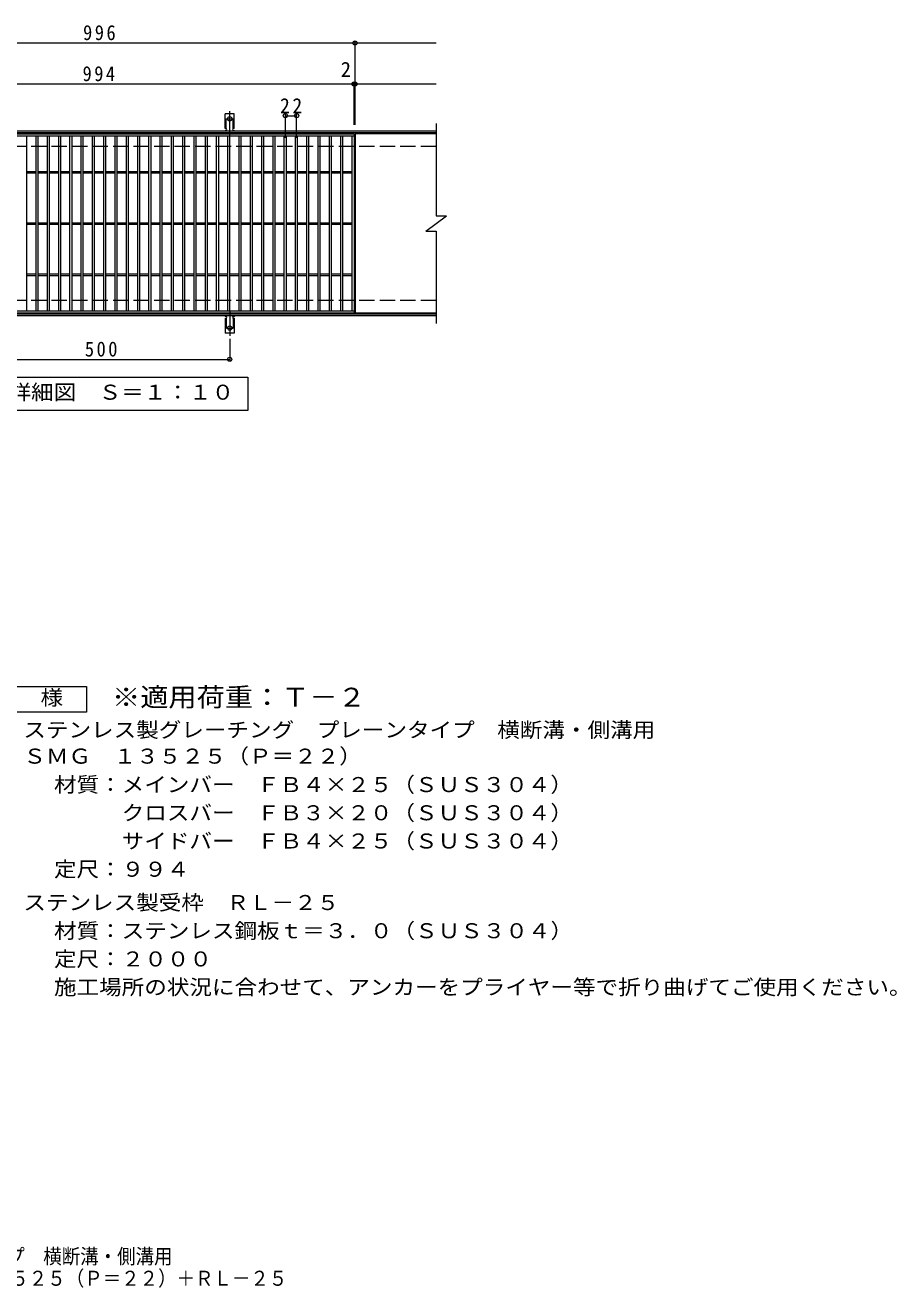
# Model space of a CAD drawing. Units: millimetres, scale not verified, with parts at other scales. Extents: x -1624 to 1573, y -1371 to 1091.
# Drawn here: x -127 to 1573, y -1371 to 1091 of the extents above; entities that cross this region are included whole.
import ezdxf
from ezdxf.enums import TextEntityAlignment as Align

# ---------------------------------------------------------------- set-up
doc = ezdxf.new("R2010")
doc.units = ezdxf.units.MM
doc.header["$LTSCALE"] = 10
doc.header["$PDMODE"] = 32
doc.header["$PDSIZE"] = 8
for name, pattern in [('CHAIN2', [12, 9, -1, 1, -1]), ('DASHED2', [3, 2, -1]), ('DASHED3', [4, 3, -1])]:
    doc.linetypes.add(name, pattern=pattern)
for name, color, linetype, lineweight in [('C-1', 2, 'Continuous', 9), ('C-2', 3, 'Continuous', 9), ('C-4', 7, 'Continuous', 9), ('C-5', 7, 'Continuous', 9), ('C-A', 3, 'Continuous', 9), ('D-5', 7, 'Continuous', 9)]:
    doc.layers.add(name, color=color, linetype=linetype, lineweight=lineweight)
doc.layers.add('F-5_F-5ﾚｲﾔ', color=2, linetype='Continuous')
doc.styles.add('ＭＳ ゴシック', font='')
doc.styles.get('ＭＳ ゴシック').set_extended_font_data('MS Gothic')

msp = doc.modelspace()

# ---------------------------------------------------------------- linework, layer by layer
at = {"layer": 'C-1'}
for p, q in [((674.43, 884.32), (-630.57, 884.32)), ((674.43, 881.32), (-630.57, 881.32)), ((674.43, 527.32), (-630.57, 527.32)), ((674.43, 524.32), (-630.57, 524.32))]:
    msp.add_line(p, q, dxfattribs=at)
at = {"layer": 'C-1', "linetype": 'DASHED3'}
for p, q in [((674.43, 854.32), (-630.57, 854.32)), ((674.43, 554.32), (-630.57, 554.32))]:
    msp.add_line(p, q, dxfattribs=at)
at = {"layer": 'C-2'}
for p, q in [((674.43, 899.32), (674.43, 719.32)), ((-479.57, 875.32), (514.43, 875.32)), ((-123.57, 533.32), (-123.57, 875.32)), ((-105.57, 533.32), (-105.57, 875.32)), ((-101.57, 533.32), (-101.57, 875.32)), ((-83.57, 533.32), (-83.57, 875.32)), ((-79.57, 533.32), (-79.57, 875.32)), ((-61.57, 533.32), (-61.57, 875.32)), ((-57.57, 533.32), (-57.57, 875.32)), ((-39.57, 533.32), (-39.57, 875.32)), ((-35.57, 533.32), (-35.57, 875.32)), ((-17.57, 533.32), (-17.57, 875.32)), ((-13.57, 533.32), (-13.57, 875.32)), ((4.43, 533.32), (4.43, 875.32)), ((8.43, 533.32), (8.43, 875.32)), ((26.43, 533.32), (26.43, 875.32)), ((30.43, 533.32), (30.43, 875.32)), ((48.43, 533.32), (48.43, 875.32)), ((52.43, 533.32), (52.43, 875.32)), ((70.43, 533.32), (70.43, 875.32)), ((74.43, 533.32), (74.43, 875.32)), ((92.43, 533.32), (92.43, 875.32)), ((96.43, 533.32), (96.43, 875.32)), ((114.43, 533.32), (114.43, 875.32)), ((118.43, 533.32), (118.43, 875.32)), ((136.43, 533.32), (136.43, 875.32)), ((140.43, 533.32), (140.43, 875.32)), ((158.43, 533.32), (158.43, 875.32)), ((162.43, 533.32), (162.43, 875.32)), ((180.43, 533.32), (180.43, 875.32)), ((184.43, 533.32), (184.43, 875.32)), ((202.43, 533.32), (202.43, 875.32)), ((206.43, 533.32), (206.43, 875.32)), ((224.43, 533.32), (224.43, 875.32)), ((228.43, 533.32), (228.43, 875.32)), ((246.43, 533.32), (246.43, 875.32)), ((250.43, 533.32), (250.43, 875.32)), ((268.43, 533.32), (268.43, 875.32)), ((272.43, 533.32), (272.43, 875.32)), ((290.43, 533.32), (290.43, 875.32)), ((294.43, 533.32), (294.43, 875.32)), ((312.43, 533.32), (312.43, 875.32)), ((316.43, 533.32), (316.43, 875.32)), ((334.43, 533.32), (334.43, 875.32)), ((338.43, 533.32), (338.43, 875.32)), ((356.43, 533.32), (356.43, 875.32)), ((360.43, 533.32), (360.43, 875.32)), ((378.43, 533.32), (378.43, 875.32)), ((382.43, 533.32), (382.43, 875.32)), ((400.43, 533.32), (400.43, 875.32)), ((404.43, 533.32), (404.43, 875.32)), ((422.43, 533.32), (422.43, 875.32)), ((426.43, 533.32), (426.43, 875.32)), ((444.43, 533.32), (444.43, 875.32)), ((448.43, 533.32), (448.43, 875.32)), ((466.43, 533.32), (466.43, 875.32)), ((470.43, 533.32), (470.43, 875.32)), ((488.43, 533.32), (488.43, 875.32)), ((492.43, 533.32), (492.43, 875.32)), ((510.43, 533.32), (510.43, 875.32)), ((514.43, 879.32), (514.43, 529.32)), ((516.43, 879.32), (516.43, 529.32)), ((674.43, 879.32), (516.43, 879.32)), ((-123.57, 805.82), (-105.57, 805.82)), ((-123.57, 802.82), (-105.57, 802.82)), ((-101.57, 805.82), (-83.57, 805.82)), ((-101.57, 802.82), (-83.57, 802.82)), ((-79.57, 805.82), (-61.57, 805.82)), ((-79.57, 802.82), (-61.57, 802.82)), ((-57.57, 805.82), (-39.57, 805.82)), ((-57.57, 802.82), (-39.57, 802.82)), ((-35.57, 805.82), (-17.57, 805.82)), ((-35.57, 802.82), (-17.57, 802.82)), ((-13.57, 805.82), (4.43, 805.82)), ((-13.57, 802.82), (4.43, 802.82)), ((8.43, 805.82), (26.43, 805.82)), ((8.43, 802.82), (26.43, 802.82)), ((30.43, 805.82), (48.43, 805.82)), ((30.43, 802.82), (48.43, 802.82)), ((52.43, 805.82), (70.43, 805.82)), ((52.43, 802.82), (70.43, 802.82)), ((74.43, 805.82), (92.43, 805.82)), ((74.43, 802.82), (92.43, 802.82)), ((96.43, 805.82), (114.43, 805.82)), ((96.43, 802.82), (114.43, 802.82)), ((118.43, 805.82), (136.43, 805.82)), ((118.43, 802.82), (136.43, 802.82)), ((140.43, 805.82), (158.43, 805.82)), ((140.43, 802.82), (158.43, 802.82)), ((162.43, 805.82), (180.43, 805.82)), ((162.43, 802.82), (180.43, 802.82)), ((184.43, 805.82), (202.43, 805.82)), ((184.43, 802.82), (202.43, 802.82)), ((206.43, 805.82), (224.43, 805.82)), ((206.43, 802.82), (224.43, 802.82)), ((228.43, 805.82), (246.43, 805.82)), ((228.43, 802.82), (246.43, 802.82)), ((250.43, 805.82), (268.43, 805.82)), ((250.43, 802.82), (268.43, 802.82)), ((272.43, 805.82), (290.43, 805.82)), ((272.43, 802.82), (290.43, 802.82)), ((294.43, 805.82), (312.43, 805.82)), ((294.43, 802.82), (312.43, 802.82)), ((316.43, 805.82), (334.43, 805.82)), ((316.43, 802.82), (334.43, 802.82)), ((338.43, 805.82), (356.43, 805.82)), ((338.43, 802.82), (356.43, 802.82)), ((360.43, 805.82), (378.43, 805.82)), ((360.43, 802.82), (378.43, 802.82)), ((382.43, 805.82), (400.43, 805.82)), ((382.43, 802.82), (400.43, 802.82)), ((404.43, 805.82), (422.43, 805.82)), ((404.43, 802.82), (422.43, 802.82)), ((426.43, 805.82), (444.43, 805.82)), ((426.43, 802.82), (444.43, 802.82)), ((448.43, 805.82), (466.43, 805.82)), ((448.43, 802.82), (466.43, 802.82)), ((470.43, 805.82), (488.43, 805.82)), ((470.43, 802.82), (488.43, 802.82)), ((492.43, 805.82), (510.43, 805.82)), ((492.43, 802.82), (510.43, 802.82)), ((654.43, 689.32), (694.43, 719.32)), ((674.43, 719.32), (694.43, 719.32)), ((-123.57, 705.82), (-105.57, 705.82)), ((-123.57, 702.82), (-105.57, 702.82)), ((-101.57, 705.82), (-83.57, 705.82)), ((-101.57, 702.82), (-83.57, 702.82)), ((-79.57, 705.82), (-61.57, 705.82)), ((-79.57, 702.82), (-61.57, 702.82)), ((-57.57, 705.82), (-39.57, 705.82)), ((-57.57, 702.82), (-39.57, 702.82)), ((-35.57, 705.82), (-17.57, 705.82)), ((-35.57, 702.82), (-17.57, 702.82)), ((-13.57, 705.82), (4.43, 705.82)), ((-13.57, 702.82), (4.43, 702.82)), ((8.43, 705.82), (26.43, 705.82)), ((8.43, 702.82), (26.43, 702.82)), ((30.43, 705.82), (48.43, 705.82)), ((30.43, 702.82), (48.43, 702.82)), ((52.43, 705.82), (70.43, 705.82)), ((52.43, 702.82), (70.43, 702.82)), ((74.43, 705.82), (92.43, 705.82)), ((74.43, 702.82), (92.43, 702.82)), ((96.43, 705.82), (114.43, 705.82)), ((96.43, 702.82), (114.43, 702.82)), ((118.43, 705.82), (136.43, 705.82)), ((118.43, 702.82), (136.43, 702.82)), ((140.43, 705.82), (158.43, 705.82)), ((140.43, 702.82), (158.43, 702.82)), ((162.43, 705.82), (180.43, 705.82)), ((162.43, 702.82), (180.43, 702.82)), ((184.43, 705.82), (202.43, 705.82)), ((184.43, 702.82), (202.43, 702.82)), ((206.43, 705.82), (224.43, 705.82)), ((206.43, 702.82), (224.43, 702.82)), ((228.43, 705.82), (246.43, 705.82)), ((228.43, 702.82), (246.43, 702.82)), ((250.43, 705.82), (268.43, 705.82)), ((250.43, 702.82), (268.43, 702.82)), ((272.43, 705.82), (290.43, 705.82)), ((272.43, 702.82), (290.43, 702.82)), ((294.43, 705.82), (312.43, 705.82)), ((294.43, 702.82), (312.43, 702.82)), ((316.43, 705.82), (334.43, 705.82)), ((316.43, 702.82), (334.43, 702.82)), ((338.43, 705.82), (356.43, 705.82)), ((338.43, 702.82), (356.43, 702.82)), ((360.43, 705.82), (378.43, 705.82)), ((360.43, 702.82), (378.43, 702.82)), ((382.43, 705.82), (400.43, 705.82)), ((382.43, 702.82), (400.43, 702.82)), ((404.43, 705.82), (422.43, 705.82)), ((404.43, 702.82), (422.43, 702.82)), ((426.43, 705.82), (444.43, 705.82)), ((426.43, 702.82), (444.43, 702.82)), ((448.43, 705.82), (466.43, 705.82)), ((448.43, 702.82), (466.43, 702.82)), ((470.43, 705.82), (488.43, 705.82)), ((470.43, 702.82), (488.43, 702.82)), ((492.43, 705.82), (510.43, 705.82)), ((492.43, 702.82), (510.43, 702.82)), ((654.43, 689.32), (674.43, 689.32)), ((674.43, 689.32), (674.43, 509.32)), ((-123.57, 605.82), (-105.57, 605.82)), ((-123.57, 602.82), (-105.57, 602.82)), ((-101.57, 605.82), (-83.57, 605.82)), ((-101.57, 602.82), (-83.57, 602.82)), ((-79.57, 605.82), (-61.57, 605.82)), ((-79.57, 602.82), (-61.57, 602.82)), ((-57.57, 605.82), (-39.57, 605.82)), ((-57.57, 602.82), (-39.57, 602.82)), ((-35.57, 605.82), (-17.57, 605.82)), ((-35.57, 602.82), (-17.57, 602.82)), ((-13.57, 605.82), (4.43, 605.82)), ((-13.57, 602.82), (4.43, 602.82)), ((8.43, 605.82), (26.43, 605.82)), ((8.43, 602.82), (26.43, 602.82)), ((30.43, 605.82), (48.43, 605.82)), ((30.43, 602.82), (48.43, 602.82)), ((52.43, 605.82), (70.43, 605.82)), ((52.43, 602.82), (70.43, 602.82)), ((74.43, 605.82), (92.43, 605.82)), ((74.43, 602.82), (92.43, 602.82)), ((96.43, 605.82), (114.43, 605.82)), ((96.43, 602.82), (114.43, 602.82)), ((118.43, 605.82), (136.43, 605.82)), ((118.43, 602.82), (136.43, 602.82)), ((140.43, 605.82), (158.43, 605.82)), ((140.43, 602.82), (158.43, 602.82)), ((162.43, 605.82), (180.43, 605.82)), ((162.43, 602.82), (180.43, 602.82)), ((184.43, 605.82), (202.43, 605.82)), ((184.43, 602.82), (202.43, 602.82)), ((206.43, 605.82), (224.43, 605.82)), ((206.43, 602.82), (224.43, 602.82)), ((228.43, 605.82), (246.43, 605.82)), ((228.43, 602.82), (246.43, 602.82)), ((250.43, 605.82), (268.43, 605.82)), ((250.43, 602.82), (268.43, 602.82)), ((272.43, 605.82), (290.43, 605.82)), ((272.43, 602.82), (290.43, 602.82)), ((294.43, 605.82), (312.43, 605.82)), ((294.43, 602.82), (312.43, 602.82)), ((316.43, 605.82), (334.43, 605.82)), ((316.43, 602.82), (334.43, 602.82)), ((338.43, 605.82), (356.43, 605.82)), ((338.43, 602.82), (356.43, 602.82)), ((360.43, 605.82), (378.43, 605.82)), ((360.43, 602.82), (378.43, 602.82)), ((382.43, 605.82), (400.43, 605.82)), ((382.43, 602.82), (400.43, 602.82)), ((404.43, 605.82), (422.43, 605.82)), ((404.43, 602.82), (422.43, 602.82)), ((426.43, 605.82), (444.43, 605.82)), ((426.43, 602.82), (444.43, 602.82)), ((448.43, 605.82), (466.43, 605.82)), ((448.43, 602.82), (466.43, 602.82)), ((470.43, 605.82), (488.43, 605.82)), ((470.43, 602.82), (488.43, 602.82)), ((492.43, 605.82), (510.43, 605.82)), ((492.43, 602.82), (510.43, 602.82)), ((514.43, 533.32), (-479.57, 533.32)), ((514.43, 529.32), (-479.57, 529.32)), ((674.43, 529.32), (516.43, 529.32))]:
    msp.add_line(p, q, dxfattribs=at)
msp.add_lwpolyline([(-479.57, 529.32), (-479.57, 879.32), (514.43, 879.32)], dxfattribs=at)
at = {"layer": 'C-4'}
for p, q in [((516.43, 896.32), (516.43, 1059.32)), ((-630.57, 1056.32), (674.43, 1056.32)), ((-630.57, 976.32), (674.43, 976.32)), ((514.43, 896.32), (514.43, 979.32)), ((380.43, 871.32), (380.43, 917.32)), ((380.43, 914.32), (402.43, 914.32)), ((402.43, 871.32), (402.43, 917.32)), ((271.93, 479.61), (271.93, 436.32)), ((-228.07, 439.32), (271.93, 439.32))]:
    msp.add_line(p, q, dxfattribs=at)
for p in [(516.43, 1056.32), (514.43, 976.32), (516.43, 976.32), (380.43, 914.32), (402.43, 914.32), (271.93, 439.32)]:
    msp.add_point(p, dxfattribs=at)
at = {"layer": 'C-5'}
msp.add_lwpolyline([(-267.57, 339.32), (-267.57, 404.32), (307.43, 404.32), (307.43, 339.32)], close=True, dxfattribs=at)
at = {"layer": 'C-A'}
for p, q in [((263.18, 889.32), (263.18, 918.32)), ((280.68, 918.32), (263.18, 918.32)), ((280.68, 889.32), (280.68, 918.32)), ((263.18, 889.32), (264.43, 889.32)), ((280.68, 889.32), (279.43, 889.32)), ((263.93, 885.32), (264.43, 885.32)), ((279.43, 885.32), (279.94, 885.32)), ((263.18, 519.32), (264.43, 519.32)), ((263.18, 519.32), (263.18, 490.32)), ((263.93, 523.32), (264.43, 523.32)), ((279.43, 523.32), (279.94, 523.32)), ((280.68, 519.32), (279.43, 519.32)), ((280.68, 519.32), (280.68, 490.32)), ((280.68, 490.32), (263.18, 490.32))]:
    msp.add_line(p, q, dxfattribs=at)
at = {"layer": 'C-A', "linetype": 'DASHED2'}
for p, q in [((265.18, 889.18), (265.18, 918.32)), ((278.68, 889.18), (278.68, 918.32)), ((265.18, 519.47), (265.18, 490.32)), ((278.68, 519.47), (278.68, 490.32))]:
    msp.add_line(p, q, dxfattribs=at)
at = {"layer": 'C-A', "color": 7, "linetype": 'CHAIN2'}
for p, q in [((271.93, 875.86), (271.93, 923.26)), ((266.16, 908.32), (277.71, 908.32)), ((271.93, 532.79), (271.93, 485.39)), ((266.16, 500.32), (277.71, 500.32))]:
    msp.add_line(p, q, dxfattribs=at)
at = {"layer": 'C-A'}
for centre in [(271.93, 908.32), (271.93, 500.32)]:
    msp.add_circle(centre, 4.25, dxfattribs=at)
for centre, start, end in [((264.43, 887.32), 270, 90), ((279.43, 887.32), 90, 269.8667), ((263.93, 883.32), 90.27596, 150.00047), ((279.93, 883.32), 29.99927, 89.75836), ((263.93, 525.32), 209.99951, 269.72403), ((264.43, 521.32), 270, 90), ((279.43, 521.32), 90.13329, 270), ((279.93, 525.32), 270.24162, 330.00072)]:
    msp.add_arc(centre, 2, start, end, dxfattribs=at)
at = {"layer": 'D-5'}
msp.add_lwpolyline([(-232.57, -248.65), (-232.57, -198.65), (-7.57, -198.65), (-7.57, -248.65)], close=True, dxfattribs=at)

# ---------------------------------------------------------------- texts
at = {"layer": 'C-4', "color": 2, "style": 'ＭＳ ゴシック'}
msp.add_text('2', height=29.33, dxfattribs=at).set_placement((488.47, 981.32), align=Align.BOTTOM_LEFT)
at = {"layer": 'C-4', "color": 2, "char_height": 29.33, "attachment_point": 7, "style": 'ＭＳ ゴシック'}
for s, insert in [('\\T1.27;\\W0.9;996', (-14.07, 1061.32)), ('\\T1.27;\\W0.9;994', (-15.07, 981.32)), ('\\T1.27;\\W0.95;22', (370.18, 919.32)), ('\\T1.27;\\W0.9;500', (-10.57, 444.32))]:
    msp.add_mtext(s, dxfattribs=dict(at, insert=insert))
at = {"layer": 'C-5', "color": 2, "style": 'ＭＳ ゴシック', "width": 1.1}
msp.add_text('平面詳細図\u3000Ｓ＝１：１０', height=29.33, dxfattribs=at).set_placement((-247.57, 351.82), align=Align.BOTTOM_LEFT)
at = {"layer": 'D-5', "color": 3, "style": 'ＭＳ ゴシック', "width": 1.1}
msp.add_text('※適用荷重：Ｔ－２', height=36.66, dxfattribs=at).set_placement((42.43, -248.65), align=Align.BOTTOM_LEFT)
at = {"layer": 'D-5', "color": 2, "style": 'ＭＳ ゴシック', "width": 1.1}
for s, p in [('仕\u3000様', (-185.07, -243.65)), ('ステンレス製グレーチング\u3000プレーンタイプ\u3000横断溝・側溝用', (-130.48, -306.57)), ('ＳＭＧ\u3000１３５２５（Ｐ＝２２）', (-130.48, -357.83)), ('材質：メインバー\u3000ＦＢ４×２５（ＳＵＳ３０４）', (-70.77, -413.28)), ('\u3000\u3000\u3000クロスバー\u3000ＦＢ３×２０（ＳＵＳ３０４）', (-70.77, -468.28)), ('\u3000\u3000\u3000サイドバー\u3000ＦＢ４×２５（ＳＵＳ３０４）', (-70.77, -523.28)), ('定尺：９９４', (-70.77, -578.28)), ('ステンレス製受枠\u3000ＲＬ－２５', (-130.48, -643.28)), ('材質：ステンレス鋼板ｔ＝３．０（ＳＵＳ３０４）', (-70.77, -698.28)), ('定尺：２０００', (-70.77, -753.28)), ('施工場所の状況に合わせて、アンカーをプライヤー等で折り曲げてご使用ください。', (-70.77, -808.28))]:
    msp.add_text(s, height=29.33, dxfattribs=at).set_placement(p, align=Align.BOTTOM_LEFT)
at = {"layer": 'F-5_F-5ﾚｲﾔ', "style": 'ＭＳ ゴシック', "width": 0.9}
for s, p in [('ステンレス製グレーチング\u3000プレーンタイプ\u3000横断溝・側溝用\u3000', (-847.84, -1333.14)), ('ＳＭＧ\u3000１３５２５（Ｐ＝２２）＋ＲＬ－２５', (-371.8, -1375.89))]:
    msp.add_text(s, height=29.33, dxfattribs=at).set_placement(p, align=Align.BOTTOM_LEFT)

doc.saveas('drawing.dxf')
